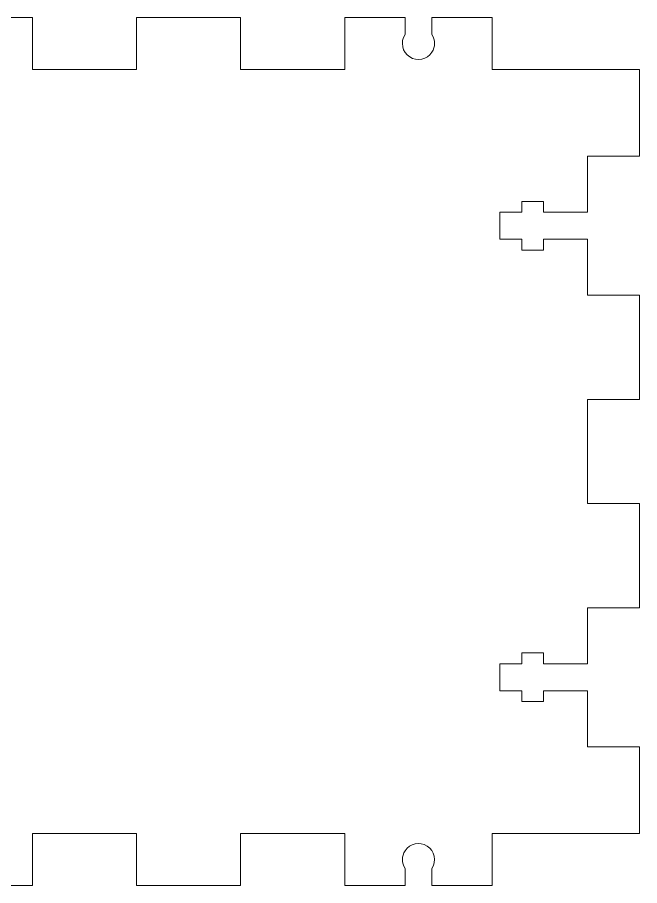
# Model space of a CAD drawing. Header units: inches. Extents: x 5 to 205, y 106 to 206.
# Drawn here: x 133.4 to 205.1, y 106 to 206 of the extents above; entities that cross this region are included whole.
import ezdxf

# ---------------------------------------------------------------- set-up
doc = ezdxf.new("R2010")
doc.units = ezdxf.units.IN
doc.header["$MEASUREMENT"] = 0

# ---------------------------------------------------------------- blocks, each defined once
blk = doc.blocks.new('block 451')
at = {"color": 7, "lineweight": 15, "true_color": 0xffffff}
blk.add_lwpolyline([(178.078, 105.992), (178.078, 107.982)], dxfattribs=at)
blk = doc.blocks.new('block 452')
at = {"color": 7, "lineweight": 15, "true_color": 0xffffff}
blk.add_lwpolyline([(178.078, 105.992), (171.128, 105.992)], dxfattribs=at)
blk = doc.blocks.new('block 453')
at = {"color": 7, "lineweight": 15, "true_color": 0xffffff}
blk.add_lwpolyline([(171.128, 105.992), (171.128, 111.992)], dxfattribs=at)
blk = doc.blocks.new('block 454')
at = {"color": 7, "lineweight": 15, "true_color": 0xffffff}
blk.add_lwpolyline([(171.128, 111.992), (159.128, 111.992)], dxfattribs=at)
blk = doc.blocks.new('block 455')
at = {"color": 7, "lineweight": 15, "true_color": 0xffffff}
blk.add_lwpolyline([(159.128, 111.992), (159.128, 105.992)], dxfattribs=at)
blk = doc.blocks.new('block 456')
at = {"color": 7, "lineweight": 15, "true_color": 0xffffff}
blk.add_lwpolyline([(159.128, 105.992), (147.128, 105.992)], dxfattribs=at)
blk = doc.blocks.new('block 457')
at = {"color": 7, "lineweight": 15, "true_color": 0xffffff}
blk.add_lwpolyline([(147.128, 105.992), (147.128, 111.992)], dxfattribs=at)
blk = doc.blocks.new('block 458')
at = {"color": 7, "lineweight": 15, "true_color": 0xffffff}
blk.add_lwpolyline([(147.128, 111.992), (135.128, 111.992)], dxfattribs=at)
blk = doc.blocks.new('block 459')
at = {"color": 7, "lineweight": 15, "true_color": 0xffffff}
blk.add_lwpolyline([(135.128, 111.992), (135.128, 105.992)], dxfattribs=at)
blk = doc.blocks.new('block 460')
at = {"color": 7, "lineweight": 15, "true_color": 0xffffff}
blk.add_lwpolyline([(135.128, 105.992), (123.128, 105.992)], dxfattribs=at)
blk = doc.blocks.new('block 540')
at = {"color": 7, "lineweight": 15, "true_color": 0xffffff}
blk.add_lwpolyline([(123.128, 205.992), (135.128, 205.992)], dxfattribs=at)
blk = doc.blocks.new('block 541')
at = {"color": 7, "lineweight": 15, "true_color": 0xffffff}
blk.add_lwpolyline([(135.128, 205.992), (135.128, 199.992)], dxfattribs=at)
blk = doc.blocks.new('block 542')
at = {"color": 7, "lineweight": 15, "true_color": 0xffffff}
blk.add_lwpolyline([(135.128, 199.992), (147.128, 199.992)], dxfattribs=at)
blk = doc.blocks.new('block 543')
at = {"color": 7, "lineweight": 15, "true_color": 0xffffff}
blk.add_lwpolyline([(147.128, 199.992), (147.128, 205.992)], dxfattribs=at)
blk = doc.blocks.new('block 544')
at = {"color": 7, "lineweight": 15, "true_color": 0xffffff}
blk.add_lwpolyline([(147.128, 205.992), (159.128, 205.992)], dxfattribs=at)
blk = doc.blocks.new('block 545')
at = {"color": 7, "lineweight": 15, "true_color": 0xffffff}
blk.add_lwpolyline([(159.128, 205.992), (159.128, 199.992)], dxfattribs=at)
blk = doc.blocks.new('block 546')
at = {"color": 7, "lineweight": 15, "true_color": 0xffffff}
blk.add_lwpolyline([(159.128, 199.992), (171.128, 199.992)], dxfattribs=at)
blk = doc.blocks.new('block 547')
at = {"color": 7, "lineweight": 15, "true_color": 0xffffff}
blk.add_lwpolyline([(171.128, 199.992), (171.128, 205.992)], dxfattribs=at)
blk = doc.blocks.new('block 548')
at = {"color": 7, "lineweight": 15, "true_color": 0xffffff}
blk.add_lwpolyline([(178.078, 205.992), (171.128, 205.992)], dxfattribs=at)
blk = doc.blocks.new('block 549')
at = {"color": 7, "lineweight": 15, "true_color": 0xffffff}
blk.add_lwpolyline([(178.078, 205.992), (178.078, 204.002)], dxfattribs=at)
blk = doc.blocks.new('block 550')
at = {"color": 7, "lineweight": 15, "true_color": 0xffffff}
blk.add_lwpolyline([(181.178, 205.992), (181.178, 204.002)], dxfattribs=at)
blk = doc.blocks.new('block 551')
at = {"color": 7, "lineweight": 15, "true_color": 0xffffff}
blk.add_lwpolyline([(188.128, 205.992), (181.178, 205.992)], dxfattribs=at)
blk = doc.blocks.new('block 552')
at = {"color": 7, "lineweight": 15, "true_color": 0xffffff}
blk.add_lwpolyline([(188.128, 205.992), (188.128, 199.992)], dxfattribs=at)
blk = doc.blocks.new('block 553')
at = {"color": 7, "lineweight": 15, "true_color": 0xffffff}
blk.add_lwpolyline([(188.128, 199.992), (205.128, 199.992)], dxfattribs=at)
blk = doc.blocks.new('block 554')
at = {"color": 7, "lineweight": 15, "true_color": 0xffffff}
blk.add_lwpolyline([(205.128, 199.992), (205.128, 189.992)], dxfattribs=at)
blk = doc.blocks.new('block 555')
at = {"color": 7, "lineweight": 15, "true_color": 0xffffff}
blk.add_lwpolyline([(205.128, 189.992), (199.128, 189.992)], dxfattribs=at)
blk = doc.blocks.new('block 556')
at = {"color": 7, "lineweight": 15, "true_color": 0xffffff}
blk.add_lwpolyline([(199.128, 189.992), (199.128, 183.542)], dxfattribs=at)
blk = doc.blocks.new('block 557')
at = {"color": 7, "lineweight": 15, "true_color": 0xffffff}
blk.add_lwpolyline([(199.128, 183.542), (194.028, 183.542)], dxfattribs=at)
blk = doc.blocks.new('block 558')
at = {"color": 7, "lineweight": 15, "true_color": 0xffffff}
blk.add_lwpolyline([(194.028, 183.542), (194.028, 184.792)], dxfattribs=at)
blk = doc.blocks.new('block 559')
at = {"color": 7, "lineweight": 15, "true_color": 0xffffff}
blk.add_lwpolyline([(194.028, 184.792), (191.528, 184.792)], dxfattribs=at)
blk = doc.blocks.new('block 560')
at = {"color": 7, "lineweight": 15, "true_color": 0xffffff}
blk.add_lwpolyline([(191.528, 184.792), (191.528, 183.542)], dxfattribs=at)
blk = doc.blocks.new('block 561')
at = {"color": 7, "lineweight": 15, "true_color": 0xffffff}
blk.add_lwpolyline([(191.528, 183.542), (189.028, 183.542)], dxfattribs=at)
blk = doc.blocks.new('block 562')
at = {"color": 7, "lineweight": 15, "true_color": 0xffffff}
blk.add_lwpolyline([(189.028, 183.542), (189.028, 180.442)], dxfattribs=at)
blk = doc.blocks.new('block 563')
at = {"color": 7, "lineweight": 15, "true_color": 0xffffff}
blk.add_lwpolyline([(189.028, 180.442), (191.528, 180.442)], dxfattribs=at)
blk = doc.blocks.new('block 564')
at = {"color": 7, "lineweight": 15, "true_color": 0xffffff}
blk.add_lwpolyline([(191.528, 180.442), (191.528, 179.192)], dxfattribs=at)
blk = doc.blocks.new('block 565')
at = {"color": 7, "lineweight": 15, "true_color": 0xffffff}
blk.add_lwpolyline([(191.528, 179.192), (194.028, 179.192)], dxfattribs=at)
blk = doc.blocks.new('block 566')
at = {"color": 7, "lineweight": 15, "true_color": 0xffffff}
blk.add_lwpolyline([(194.028, 179.192), (194.028, 180.442)], dxfattribs=at)
blk = doc.blocks.new('block 567')
at = {"color": 7, "lineweight": 15, "true_color": 0xffffff}
blk.add_lwpolyline([(194.028, 180.442), (199.128, 180.442)], dxfattribs=at)
blk = doc.blocks.new('block 568')
at = {"color": 7, "lineweight": 15, "true_color": 0xffffff}
blk.add_lwpolyline([(199.128, 180.442), (199.128, 173.992)], dxfattribs=at)
blk = doc.blocks.new('block 569')
at = {"color": 7, "lineweight": 15, "true_color": 0xffffff}
blk.add_lwpolyline([(199.128, 173.992), (205.128, 173.992)], dxfattribs=at)
blk = doc.blocks.new('block 570')
at = {"color": 7, "lineweight": 15, "true_color": 0xffffff}
blk.add_lwpolyline([(205.128, 173.992), (205.128, 161.992)], dxfattribs=at)
blk = doc.blocks.new('block 571')
at = {"color": 7, "lineweight": 15, "true_color": 0xffffff}
blk.add_lwpolyline([(205.128, 161.992), (199.128, 161.992)], dxfattribs=at)
blk = doc.blocks.new('block 572')
at = {"color": 7, "lineweight": 15, "true_color": 0xffffff}
blk.add_lwpolyline([(199.128, 161.992), (199.128, 149.992)], dxfattribs=at)
blk = doc.blocks.new('block 573')
at = {"color": 7, "lineweight": 15, "true_color": 0xffffff}
blk.add_lwpolyline([(199.128, 149.992), (205.128, 149.992)], dxfattribs=at)
blk = doc.blocks.new('block 574')
at = {"color": 7, "lineweight": 15, "true_color": 0xffffff}
blk.add_lwpolyline([(205.128, 149.992), (205.128, 137.992)], dxfattribs=at)
blk = doc.blocks.new('block 575')
at = {"color": 7, "lineweight": 15, "true_color": 0xffffff}
blk.add_lwpolyline([(205.128, 137.992), (199.128, 137.992)], dxfattribs=at)
blk = doc.blocks.new('block 576')
at = {"color": 7, "lineweight": 15, "true_color": 0xffffff}
blk.add_lwpolyline([(199.128, 137.992), (199.128, 131.542)], dxfattribs=at)
blk = doc.blocks.new('block 577')
at = {"color": 7, "lineweight": 15, "true_color": 0xffffff}
blk.add_lwpolyline([(199.128, 131.542), (194.028, 131.542)], dxfattribs=at)
blk = doc.blocks.new('block 578')
at = {"color": 7, "lineweight": 15, "true_color": 0xffffff}
blk.add_lwpolyline([(194.028, 131.542), (194.028, 132.792)], dxfattribs=at)
blk = doc.blocks.new('block 579')
at = {"color": 7, "lineweight": 15, "true_color": 0xffffff}
blk.add_lwpolyline([(194.028, 132.792), (191.528, 132.792)], dxfattribs=at)
blk = doc.blocks.new('block 580')
at = {"color": 7, "lineweight": 15, "true_color": 0xffffff}
blk.add_lwpolyline([(191.528, 132.792), (191.528, 131.542)], dxfattribs=at)
blk = doc.blocks.new('block 581')
at = {"color": 7, "lineweight": 15, "true_color": 0xffffff}
blk.add_lwpolyline([(191.528, 131.542), (189.028, 131.542)], dxfattribs=at)
blk = doc.blocks.new('block 582')
at = {"color": 7, "lineweight": 15, "true_color": 0xffffff}
blk.add_lwpolyline([(189.028, 131.542), (189.028, 128.442)], dxfattribs=at)
blk = doc.blocks.new('block 583')
at = {"color": 7, "lineweight": 15, "true_color": 0xffffff}
blk.add_lwpolyline([(189.028, 128.442), (191.528, 128.442)], dxfattribs=at)
blk = doc.blocks.new('block 584')
at = {"color": 7, "lineweight": 15, "true_color": 0xffffff}
blk.add_lwpolyline([(191.528, 128.442), (191.528, 127.192)], dxfattribs=at)
blk = doc.blocks.new('block 585')
at = {"color": 7, "lineweight": 15, "true_color": 0xffffff}
blk.add_lwpolyline([(191.528, 127.192), (194.028, 127.192)], dxfattribs=at)
blk = doc.blocks.new('block 586')
at = {"color": 7, "lineweight": 15, "true_color": 0xffffff}
blk.add_lwpolyline([(194.028, 127.192), (194.028, 128.442)], dxfattribs=at)
blk = doc.blocks.new('block 587')
at = {"color": 7, "lineweight": 15, "true_color": 0xffffff}
blk.add_lwpolyline([(194.028, 128.442), (199.128, 128.442)], dxfattribs=at)
blk = doc.blocks.new('block 588')
at = {"color": 7, "lineweight": 15, "true_color": 0xffffff}
blk.add_lwpolyline([(199.128, 128.442), (199.128, 121.992)], dxfattribs=at)
blk = doc.blocks.new('block 589')
at = {"color": 7, "lineweight": 15, "true_color": 0xffffff}
blk.add_lwpolyline([(199.128, 121.992), (205.128, 121.992)], dxfattribs=at)
blk = doc.blocks.new('block 590')
at = {"color": 7, "lineweight": 15, "true_color": 0xffffff}
blk.add_lwpolyline([(205.128, 121.992), (205.128, 111.992)], dxfattribs=at)
blk = doc.blocks.new('block 591')
at = {"color": 7, "lineweight": 15, "true_color": 0xffffff}
blk.add_lwpolyline([(205.128, 111.992), (188.128, 111.992)], dxfattribs=at)
blk = doc.blocks.new('block 592')
at = {"color": 7, "lineweight": 15, "true_color": 0xffffff}
blk.add_lwpolyline([(188.128, 111.992), (188.128, 105.992)], dxfattribs=at)
blk = doc.blocks.new('block 593')
at = {"color": 7, "lineweight": 15, "true_color": 0xffffff}
blk.add_lwpolyline([(188.128, 105.992), (181.178, 105.992)], dxfattribs=at)
blk = doc.blocks.new('block 594')
at = {"color": 7, "lineweight": 15, "true_color": 0xffffff}
blk.add_lwpolyline([(181.178, 105.992), (181.178, 107.982)], dxfattribs=at)
blk = doc.blocks.new('block 611')
at = {"color": 7, "lineweight": 15, "true_color": 0xffffff}
blk.add_open_spline([(178.078, 204.002), (177.52, 203.146), (177.762, 202), (178.618, 201.442), (179.474, 200.884), (180.62, 201.126), (181.178, 201.982), (181.578, 202.596), (181.578, 203.388), (181.178, 204.002)], degree=3, knots=[0, 0, 0, 0, 1, 1, 1, 2, 2, 2, 3, 3, 3, 3], dxfattribs=at)
blk = doc.blocks.new('block 612')
at = {"color": 7, "lineweight": 15, "true_color": 0xffffff}
blk.add_open_spline([(181.178, 107.982), (181.736, 108.838), (181.494, 109.984), (180.638, 110.542), (179.782, 111.1), (178.636, 110.858), (178.078, 110.002), (177.678, 109.388), (177.678, 108.596), (178.078, 107.982)], degree=3, knots=[0, 0, 0, 0, 1, 1, 1, 2, 2, 2, 3, 3, 3, 3], dxfattribs=at)

msp = doc.modelspace()

# ---------------------------------------------------------------- block references
for name in ['block 540', 'block 541', 'block 543', 'block 544', 'block 545', 'block 547', 'block 548', 'block 549', 'block 550', 'block 551', 'block 552', 'block 611', 'block 542', 'block 546', 'block 553', 'block 554', 'block 555', 'block 556', 'block 559', 'block 560', 'block 558', 'block 561', 'block 562', 'block 557', 'block 563', 'block 564', 'block 566', 'block 567', 'block 568', 'block 565', 'block 569', 'block 570', 'block 571', 'block 572', 'block 573', 'block 574', 'block 575', 'block 576', 'block 579', 'block 580', 'block 578', 'block 581', 'block 582', 'block 577', 'block 583', 'block 584', 'block 586', 'block 587', 'block 588', 'block 585', 'block 589', 'block 590', 'block 458', 'block 459', 'block 457', 'block 454', 'block 455', 'block 453', 'block 612', 'block 591', 'block 592', 'block 451', 'block 594', 'block 460', 'block 456', 'block 452', 'block 593']:
    msp.add_blockref(name, (0, 0))

doc.saveas('drawing.dxf')
